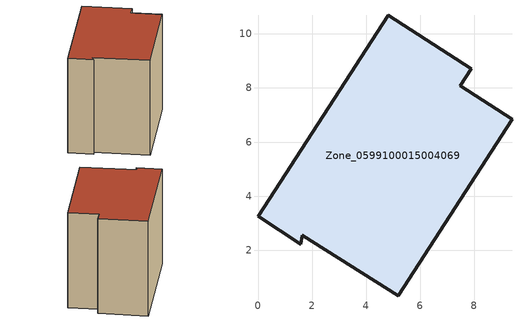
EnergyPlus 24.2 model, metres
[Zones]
Zone_0599100015004069
 floor ground (C_G): 9.4,6.84 5.19,0.3 1.64,2.54 1.58,2.22 0,3.25 4.83,10.7 7.89,8.7 7.49,8.08 z0.74
 wall outside (C_F): 7.49,8.08 7.89,8.7 4.83,10.7 0,3.25 1.58,2.22 1.64,2.54 5.19,0.3 9.4,6.84 7.49,8.08 z0.74:8.28
 roof outside (C_R): 5.19,0.3 9.4,6.84 7.49,8.08 7.89,8.7 4.83,10.7 0,3.25 1.58,2.22 1.64,2.54 z8.28
[BUILDING]
Pand.0599100015004069: North Axis=0; Terrain=City; Loads Convergence Tolerance Value=0.04; Temperature Convergence Tolerance Value=0.4; Solar Distribution=FullExterior; Maximum Number of Warmup Days=25; Minimum Number of Warmup Days=1
[Site:Location]
Rotterdam.The.Hague.AP_ZH_NLD Design_Conditions: Latitude=51.96; Longitude=4.45; Time Zone=1; Elevation=-4.5
[SITE:GROUNDTEMPERATURE:BUILDINGSURFACE]
18, 18, 18, 18, 18, 18, 18, 18, 18, 18, 18, 18
[MATERIAL] Thermal Absorptance=0.9; Solar Absorptance=0.7; Visible Absorptance=0.7
Name | Roughness | Thickness | Conductivity | Density | Specific Heat
G.TI.1965-1974 | MediumSmooth | 0.15 | 0.882353 | 540 | 1210
F.TI.1965-1974 | Rough | 0.3 | 0.697674 | 1920 | 840
R.TI.1965-1974 | MediumRough | 0.2 | 0.232558 | 1500 | 1000
[CONSTRUCTION]
C_G: G.TI.1965-1974
C_F: F.TI.1965-1974
C_R: R.TI.1965-1974
[ZONE]
Zone_0599100015004069: Type=1; Multiplier=1; Ceiling Height=Autocalculate; Volume=Autocalculate; Floor Area=autocalculate; Part of Total Floor Area=Yes
[ZONEINFILTRATION:DESIGNFLOWRATE]
Infil_Zone_0599100015004069: Zone or ZoneList or Space or SpaceList=Zone_0599100015004069; Schedule=AlwaysOn; Design Flow Rate Calculation Method=Flow/Area; Flow Rate per Floor Area=0.003; Constant Term Coefficient=1; Temperature Term Coefficient=0; Velocity Term Coefficient=0; Velocity Squared Term Coefficient=0
[HVACTEMPLATE:ZONE:IDEALLOADSAIRSYSTEM]
Zone_0599100015004069: Maximum Heating Supply Air Temperature=50; Minimum Cooling Supply Air Temperature=13; Maximum Heating Supply Air Humidity Ratio=0.0156; Minimum Cooling Supply Air Humidity Ratio=0.0077; Heating Limit=NoLimit; Cooling Limit=NoLimit; Dehumidification Control Type=ConstantSensibleHeatRatio; Cooling Sensible Heat Ratio=0.7; Dehumidification Setpoint=60; Humidification Control Type=None; Humidification Setpoint=30; Outdoor Air Method=None; Outdoor Air Flow Rate per Person=0.00944; Outdoor Air Flow Rate per Zone Floor Area=0; Outdoor Air Flow Rate per Zone=0; Demand Controlled Ventilation Type=None; Outdoor Air Economizer Type=NoEconomizer; Heat Recovery Type=None; Sensible Heat Recovery Effectiveness=0.7; Latent Heat Recovery Effectiveness=0.65
[ZONECONTROL:THERMOSTAT]
ThermostatControl_Zone_0599100015004069: Zone or ZoneList=Zone_0599100015004069; Control Type Schedule=DualSetpointControlType; Control 1=Thermostat_Zone_0599100015004069; Temperature Difference Between Cutout And Setpoint=0
[THERMOSTATSETPOINT:DUALSETPOINT]
Thermostat_Zone_0599100015004069: Heating Setpoint Temperature Schedule=HeatingSetpoint_Zone_0599100015004069; Cooling Setpoint Temperature Schedule=CoolingSetpoint_Zone_0599100015004069
[SCHEDULE:COMPACT]
HeatingSetpoint_Zone_0599100015004069: Through: 12/31, For: AllDays, Until: 24:00, 21
CoolingSetpoint_Zone_0599100015004069: Through: 12/31, For: AllDays, Until: 24:00, 24
DualSetpointControlType: Through: 12/31, For: AllDays, Until: 24:00, 4
AlwaysOn: Through: 12/31, For: AllDays, Until: 24:00, 1
